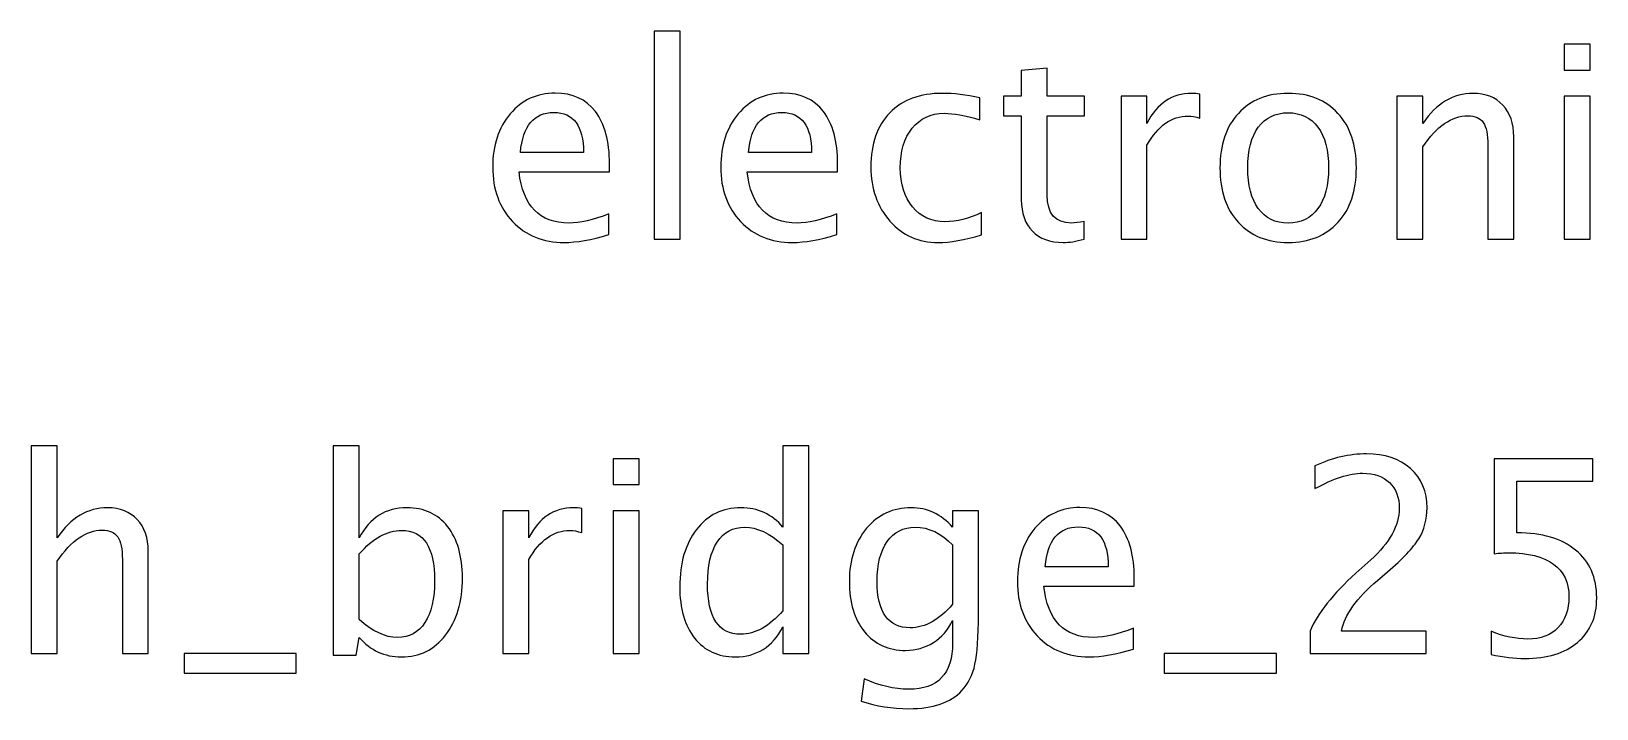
# Model space of a CAD drawing. Header units: centimetres. Extents: x -32.9 to 32.9, y -27.7 to 43.3.
# Drawn here: x -14.58 to -7.2, y 4.93 to 8.12 of the extents above; entities that cross this region are included whole.
import ezdxf

# ---------------------------------------------------------------- set-up
doc = ezdxf.new("R2010")
doc.units = ezdxf.units.CM
doc.header["$MEASUREMENT"] = 0
doc.layers.add('Layer 1', color=7, linetype='Continuous')

msp = doc.modelspace()

# ---------------------------------------------------------------- linework, layer by layer
at = {"layer": 'Layer 1'}
for points, knots in [([(-11.64472, 7.13995), (-11.64472, 7.13995), (-11.64472, 8.11912), (-11.64472, 8.11912), (-11.64472, 8.11912), (-11.64472, 8.11912), (-11.5228, 8.11912), (-11.5228, 8.11912), (-11.5228, 8.11912), (-11.5228, 8.11912), (-11.5228, 7.13995), (-11.5228, 7.13995), (-11.5228, 7.13995), (-11.5228, 7.13995), (-11.64472, 7.13995), (-11.64472, 7.13995)], [0, 0, 0, 0, 0.2, 0.2, 0.2, 0.2, 0.4, 0.4, 0.4, 0.4, 0.6, 0.6, 0.6, 0.6, 1, 1, 1, 1]), ([(-7.35657, 7.93624), (-7.35657, 7.93624), (-7.35657, 8.05816), (-7.35657, 8.05816), (-7.35657, 8.05816), (-7.35657, 8.05816), (-7.23465, 8.05816), (-7.23465, 8.05816), (-7.23465, 8.05816), (-7.23465, 8.05816), (-7.23465, 7.93624), (-7.23465, 7.93624), (-7.23465, 7.93624), (-7.23465, 7.93624), (-7.35657, 7.93624), (-7.35657, 7.93624)], [0, 0, 0, 0, 0.2, 0.2, 0.2, 0.2, 0.4, 0.4, 0.4, 0.4, 0.6, 0.6, 0.6, 0.6, 1, 1, 1, 1]), ([(-9.61865, 7.14016), (-9.65633, 7.12979), (-9.68913, 7.12471), (-9.71686, 7.12471), (-9.71686, 7.12471), (-9.77909, 7.12471), (-9.82756, 7.14249), (-9.86228, 7.17805), (-9.86228, 7.17805), (-9.8972, 7.21361), (-9.91456, 7.26293), (-9.91456, 7.32622), (-9.91456, 7.32622), (-9.91456, 7.32622), (-9.91456, 7.72161), (-9.91456, 7.72161), (-9.91456, 7.72161), (-9.91456, 7.72161), (-9.9988, 7.72161), (-9.9988, 7.72161), (-9.9988, 7.72161), (-9.9988, 7.72161), (-9.9988, 7.81305), (-9.9988, 7.81305), (-9.9988, 7.81305), (-9.9988, 7.81305), (-9.91456, 7.81305), (-9.91456, 7.81305), (-9.91456, 7.81305), (-9.91456, 7.81305), (-9.91456, 7.93476), (-9.91456, 7.93476), (-9.91456, 7.93476), (-9.91456, 7.93476), (-9.79264, 7.9464), (-9.79264, 7.9464), (-9.79264, 7.9464), (-9.79264, 7.9464), (-9.79264, 7.81305), (-9.79264, 7.81305), (-9.79264, 7.81305), (-9.79264, 7.81305), (-9.61611, 7.81305), (-9.61611, 7.81305), (-9.61611, 7.81305), (-9.61611, 7.81305), (-9.61611, 7.72161), (-9.61611, 7.72161), (-9.61611, 7.72161), (-9.61611, 7.72161), (-9.79264, 7.72161), (-9.79264, 7.72161), (-9.79264, 7.72161), (-9.79264, 7.72161), (-9.79264, 7.34823), (-9.79264, 7.34823), (-9.79264, 7.34823), (-9.79264, 7.26018), (-9.75433, 7.21615), (-9.67792, 7.21615), (-9.67792, 7.21615), (-9.66162, 7.21615), (-9.64193, 7.2189), (-9.61865, 7.22419), (-9.61865, 7.22419), (-9.61865, 7.22419), (-9.61865, 7.14016), (-9.61865, 7.14016)], [0, 0, 0, 0, 0.0555556, 0.0555556, 0.0555556, 0.0555556, 0.1111111, 0.1111111, 0.1111111, 0.1111111, 0.1666667, 0.1666667, 0.1666667, 0.1666667, 0.2222222, 0.2222222, 0.2222222, 0.2222222, 0.2777778, 0.2777778, 0.2777778, 0.2777778, 0.3333333, 0.3333333, 0.3333333, 0.3333333, 0.3888889, 0.3888889, 0.3888889, 0.3888889, 0.4444444, 0.4444444, 0.4444444, 0.4444444, 0.5, 0.5, 0.5, 0.5, 0.5555556, 0.5555556, 0.5555556, 0.5555556, 0.6111111, 0.6111111, 0.6111111, 0.6111111, 0.6666667, 0.6666667, 0.6666667, 0.6666667, 0.7222222, 0.7222222, 0.7222222, 0.7222222, 0.7777778, 0.7777778, 0.7777778, 0.7777778, 0.8333333, 0.8333333, 0.8333333, 0.8333333, 0.8888889, 0.8888889, 0.8888889, 0.8888889, 1, 1, 1, 1]), ([(-11.85829, 7.16154), (-11.9402, 7.13699), (-12.01027, 7.12471), (-12.06869, 7.12471), (-12.06869, 7.12471), (-12.16838, 7.12471), (-12.24945, 7.15773), (-12.31189, 7.22356), (-12.31189, 7.22356), (-12.37433, 7.28939), (-12.40566, 7.37469), (-12.40566, 7.47968), (-12.40566, 7.47968), (-12.40566, 7.58149), (-12.37814, 7.6651), (-12.3229, 7.7305), (-12.3229, 7.7305), (-12.26765, 7.79569), (-12.19696, 7.82829), (-12.11081, 7.82829), (-12.11081, 7.82829), (-12.02932, 7.82829), (-11.96624, 7.79929), (-11.92179, 7.7413), (-11.92179, 7.7413), (-11.87734, 7.6833), (-11.85511, 7.60117), (-11.85511, 7.4947), (-11.85511, 7.4947), (-11.85511, 7.4947), (-11.85575, 7.45745), (-11.85575, 7.45745), (-11.85575, 7.45745), (-11.85575, 7.45745), (-12.2812, 7.45745), (-12.2812, 7.45745), (-12.2812, 7.45745), (-12.26342, 7.29658), (-12.18489, 7.21615), (-12.04583, 7.21615), (-12.04583, 7.21615), (-11.99481, 7.21615), (-11.93237, 7.23054), (-11.85829, 7.25933), (-11.85829, 7.25933), (-11.85829, 7.25933), (-11.85829, 7.16154), (-11.85829, 7.16154)], [0, 0, 0, 0, 0.0769231, 0.0769231, 0.0769231, 0.0769231, 0.1538462, 0.1538462, 0.1538462, 0.1538462, 0.2307692, 0.2307692, 0.2307692, 0.2307692, 0.3076923, 0.3076923, 0.3076923, 0.3076923, 0.3846154, 0.3846154, 0.3846154, 0.3846154, 0.4615385, 0.4615385, 0.4615385, 0.4615385, 0.5384615, 0.5384615, 0.5384615, 0.5384615, 0.6153846, 0.6153846, 0.6153846, 0.6153846, 0.6923077, 0.6923077, 0.6923077, 0.6923077, 0.7692308, 0.7692308, 0.7692308, 0.7692308, 0.8461538, 0.8461538, 0.8461538, 0.8461538, 1, 1, 1, 1]), ([(-10.78366, 7.16154), (-10.86557, 7.13699), (-10.93564, 7.12471), (-10.99406, 7.12471), (-10.99406, 7.12471), (-11.09375, 7.12471), (-11.17482, 7.15773), (-11.23726, 7.22356), (-11.23726, 7.22356), (-11.2997, 7.28939), (-11.33103, 7.37469), (-11.33103, 7.47968), (-11.33103, 7.47968), (-11.33103, 7.58149), (-11.30351, 7.6651), (-11.24827, 7.7305), (-11.24827, 7.7305), (-11.19302, 7.79569), (-11.12233, 7.82829), (-11.03618, 7.82829), (-11.03618, 7.82829), (-10.95469, 7.82829), (-10.89161, 7.79929), (-10.84716, 7.7413), (-10.84716, 7.7413), (-10.80271, 7.6833), (-10.78048, 7.60117), (-10.78048, 7.4947), (-10.78048, 7.4947), (-10.78048, 7.4947), (-10.78112, 7.45745), (-10.78112, 7.45745), (-10.78112, 7.45745), (-10.78112, 7.45745), (-11.20657, 7.45745), (-11.20657, 7.45745), (-11.20657, 7.45745), (-11.18879, 7.29658), (-11.11026, 7.21615), (-10.9712, 7.21615), (-10.9712, 7.21615), (-10.92018, 7.21615), (-10.85774, 7.23054), (-10.78366, 7.25933), (-10.78366, 7.25933), (-10.78366, 7.25933), (-10.78366, 7.16154), (-10.78366, 7.16154)], [0, 0, 0, 0, 0.0769231, 0.0769231, 0.0769231, 0.0769231, 0.1538462, 0.1538462, 0.1538462, 0.1538462, 0.2307692, 0.2307692, 0.2307692, 0.2307692, 0.3076923, 0.3076923, 0.3076923, 0.3076923, 0.3846154, 0.3846154, 0.3846154, 0.3846154, 0.4615385, 0.4615385, 0.4615385, 0.4615385, 0.5384615, 0.5384615, 0.5384615, 0.5384615, 0.6153846, 0.6153846, 0.6153846, 0.6153846, 0.6923077, 0.6923077, 0.6923077, 0.6923077, 0.7692308, 0.7692308, 0.7692308, 0.7692308, 0.8461538, 0.8461538, 0.8461538, 0.8461538, 1, 1, 1, 1]), ([(-10.10273, 7.16027), (-10.18168, 7.13656), (-10.24984, 7.12471), (-10.3072, 7.12471), (-10.3072, 7.12471), (-10.39822, 7.12471), (-10.47357, 7.15837), (-10.53347, 7.22546), (-10.53347, 7.22546), (-10.59337, 7.29277), (-10.62343, 7.37765), (-10.62343, 7.47989), (-10.62343, 7.47989), (-10.62343, 7.58911), (-10.5938, 7.67441), (-10.53453, 7.73537), (-10.53453, 7.73537), (-10.47526, 7.79654), (-10.3925, 7.82702), (-10.28624, 7.82702), (-10.28624, 7.82702), (-10.23396, 7.82702), (-10.17512, 7.81982), (-10.11035, 7.80543), (-10.11035, 7.80543), (-10.11035, 7.80543), (-10.11035, 7.70256), (-10.11035, 7.70256), (-10.11035, 7.70256), (-10.17914, 7.72288), (-10.23523, 7.73304), (-10.27841, 7.73304), (-10.27841, 7.73304), (-10.34107, 7.73304), (-10.39123, 7.70955), (-10.4287, 7.66277), (-10.4287, 7.66277), (-10.46616, 7.61599), (-10.485, 7.55355), (-10.485, 7.47565), (-10.485, 7.47565), (-10.485, 7.40009), (-10.46553, 7.33913), (-10.42679, 7.29235), (-10.42679, 7.29235), (-10.38806, 7.24578), (-10.33747, 7.2225), (-10.2746, 7.2225), (-10.2746, 7.2225), (-10.21893, 7.2225), (-10.16178, 7.23689), (-10.10273, 7.26568), (-10.10273, 7.26568), (-10.10273, 7.26568), (-10.10273, 7.16027), (-10.10273, 7.16027)], [0, 0, 0, 0, 0.0666667, 0.0666667, 0.0666667, 0.0666667, 0.1333333, 0.1333333, 0.1333333, 0.1333333, 0.2, 0.2, 0.2, 0.2, 0.2666667, 0.2666667, 0.2666667, 0.2666667, 0.3333333, 0.3333333, 0.3333333, 0.3333333, 0.4, 0.4, 0.4, 0.4, 0.4666667, 0.4666667, 0.4666667, 0.4666667, 0.5333333, 0.5333333, 0.5333333, 0.5333333, 0.6, 0.6, 0.6, 0.6, 0.6666667, 0.6666667, 0.6666667, 0.6666667, 0.7333333, 0.7333333, 0.7333333, 0.7333333, 0.8, 0.8, 0.8, 0.8, 0.8666667, 0.8666667, 0.8666667, 0.8666667, 1, 1, 1, 1]), ([(-9.44466, 7.13995), (-9.44466, 7.13995), (-9.44466, 7.81305), (-9.44466, 7.81305), (-9.44466, 7.81305), (-9.44466, 7.81305), (-9.32274, 7.81305), (-9.32274, 7.81305), (-9.32274, 7.81305), (-9.32274, 7.81305), (-9.32274, 7.68584), (-9.32274, 7.68584), (-9.32274, 7.68584), (-9.27427, 7.78003), (-9.20399, 7.82702), (-9.11171, 7.82702), (-9.11171, 7.82702), (-9.09922, 7.82702), (-9.0861, 7.82596), (-9.07255, 7.82385), (-9.07255, 7.82385), (-9.07255, 7.82385), (-9.07255, 7.70976), (-9.07255, 7.70976), (-9.07255, 7.70976), (-9.09372, 7.71674), (-9.11234, 7.72034), (-9.12843, 7.72034), (-9.12843, 7.72034), (-9.2059, 7.72034), (-9.27067, 7.67462), (-9.32274, 7.58297), (-9.32274, 7.58297), (-9.32274, 7.58297), (-9.32274, 7.13995), (-9.32274, 7.13995), (-9.32274, 7.13995), (-9.32274, 7.13995), (-9.44466, 7.13995), (-9.44466, 7.13995)], [0, 0, 0, 0, 0.0909091, 0.0909091, 0.0909091, 0.0909091, 0.1818182, 0.1818182, 0.1818182, 0.1818182, 0.2727273, 0.2727273, 0.2727273, 0.2727273, 0.3636364, 0.3636364, 0.3636364, 0.3636364, 0.4545455, 0.4545455, 0.4545455, 0.4545455, 0.5454545, 0.5454545, 0.5454545, 0.5454545, 0.6363636, 0.6363636, 0.6363636, 0.6363636, 0.7272727, 0.7272727, 0.7272727, 0.7272727, 0.8181818, 0.8181818, 0.8181818, 0.8181818, 1, 1, 1, 1]), ([(-8.65705, 7.12471), (-8.7559, 7.12471), (-8.83421, 7.15625), (-8.89179, 7.21933), (-8.89179, 7.21933), (-8.94957, 7.2824), (-8.97836, 7.36813), (-8.97836, 7.47629), (-8.97836, 7.47629), (-8.97836, 7.58424), (-8.94957, 7.66975), (-8.89179, 7.73262), (-8.89179, 7.73262), (-8.83421, 7.79548), (-8.7559, 7.82702), (-8.65705, 7.82702), (-8.65705, 7.82702), (-8.5582, 7.82702), (-8.47988, 7.79548), (-8.42231, 7.73262), (-8.42231, 7.73262), (-8.36453, 7.66975), (-8.33574, 7.58424), (-8.33574, 7.47629), (-8.33574, 7.47629), (-8.33574, 7.36813), (-8.36453, 7.2824), (-8.42231, 7.21933), (-8.42231, 7.21933), (-8.47988, 7.15625), (-8.5582, 7.12471), (-8.65705, 7.12471)], [0, 0, 0, 0, 0.1111111, 0.1111111, 0.1111111, 0.1111111, 0.2222222, 0.2222222, 0.2222222, 0.2222222, 0.3333333, 0.3333333, 0.3333333, 0.3333333, 0.4444444, 0.4444444, 0.4444444, 0.4444444, 0.5555556, 0.5555556, 0.5555556, 0.5555556, 0.6666667, 0.6666667, 0.6666667, 0.6666667, 0.7777778, 0.7777778, 0.7777778, 0.7777778, 1, 1, 1, 1]), ([(-8.14482, 7.13995), (-8.14482, 7.13995), (-8.14482, 7.81305), (-8.14482, 7.81305), (-8.14482, 7.81305), (-8.14482, 7.81305), (-8.0229, 7.81305), (-8.0229, 7.81305), (-8.0229, 7.81305), (-8.0229, 7.81305), (-8.0229, 7.68584), (-8.0229, 7.68584), (-8.0229, 7.68584), (-7.95834, 7.78003), (-7.87918, 7.82702), (-7.78562, 7.82702), (-7.78562, 7.82702), (-7.72678, 7.82702), (-7.68, 7.80861), (-7.6455, 7.77156), (-7.6455, 7.77156), (-7.611, 7.73473), (-7.59364, 7.68499), (-7.59364, 7.62276), (-7.59364, 7.62276), (-7.59364, 7.62276), (-7.59364, 7.13995), (-7.59364, 7.13995), (-7.59364, 7.13995), (-7.59364, 7.13995), (-7.71556, 7.13995), (-7.71556, 7.13995), (-7.71556, 7.13995), (-7.71556, 7.13995), (-7.71556, 7.58297), (-7.71556, 7.58297), (-7.71556, 7.58297), (-7.71556, 7.63292), (-7.72297, 7.66848), (-7.73757, 7.68965), (-7.73757, 7.68965), (-7.75239, 7.71103), (-7.77673, 7.72161), (-7.81081, 7.72161), (-7.81081, 7.72161), (-7.88574, 7.72161), (-7.95644, 7.67272), (-8.0229, 7.57493), (-8.0229, 7.57493), (-8.0229, 7.57493), (-8.0229, 7.13995), (-8.0229, 7.13995), (-8.0229, 7.13995), (-8.0229, 7.13995), (-8.14482, 7.13995), (-8.14482, 7.13995)], [0, 0, 0, 0, 0.0666667, 0.0666667, 0.0666667, 0.0666667, 0.1333333, 0.1333333, 0.1333333, 0.1333333, 0.2, 0.2, 0.2, 0.2, 0.2666667, 0.2666667, 0.2666667, 0.2666667, 0.3333333, 0.3333333, 0.3333333, 0.3333333, 0.4, 0.4, 0.4, 0.4, 0.4666667, 0.4666667, 0.4666667, 0.4666667, 0.5333333, 0.5333333, 0.5333333, 0.5333333, 0.6, 0.6, 0.6, 0.6, 0.6666667, 0.6666667, 0.6666667, 0.6666667, 0.7333333, 0.7333333, 0.7333333, 0.7333333, 0.8, 0.8, 0.8, 0.8, 0.8666667, 0.8666667, 0.8666667, 0.8666667, 1, 1, 1, 1]), ([(-7.35657, 7.13995), (-7.35657, 7.13995), (-7.35657, 7.81305), (-7.35657, 7.81305), (-7.35657, 7.81305), (-7.35657, 7.81305), (-7.23465, 7.81305), (-7.23465, 7.81305), (-7.23465, 7.81305), (-7.23465, 7.81305), (-7.23465, 7.13995), (-7.23465, 7.13995), (-7.23465, 7.13995), (-7.23465, 7.13995), (-7.35657, 7.13995), (-7.35657, 7.13995)], [0, 0, 0, 0, 0.2, 0.2, 0.2, 0.2, 0.4, 0.4, 0.4, 0.4, 0.6, 0.6, 0.6, 0.6, 1, 1, 1, 1]), ([(-12.27485, 7.54889), (-12.27485, 7.54889), (-11.97767, 7.54889), (-11.97767, 7.54889), (-11.97767, 7.54889), (-11.97767, 7.6742), (-12.02445, 7.73685), (-12.11779, 7.73685), (-12.11779, 7.73685), (-12.21177, 7.73685), (-12.26405, 7.6742), (-12.27485, 7.54889)], [0, 0, 0, 0, 0.25, 0.25, 0.25, 0.25, 0.5, 0.5, 0.5, 0.5, 1, 1, 1, 1]), ([(-11.20022, 7.54889), (-11.20022, 7.54889), (-10.90304, 7.54889), (-10.90304, 7.54889), (-10.90304, 7.54889), (-10.90304, 7.6742), (-10.94982, 7.73685), (-11.04316, 7.73685), (-11.04316, 7.73685), (-11.13714, 7.73685), (-11.18942, 7.6742), (-11.20022, 7.54889)], [0, 0, 0, 0, 0.25, 0.25, 0.25, 0.25, 0.5, 0.5, 0.5, 0.5, 1, 1, 1, 1]), ([(-8.65726, 7.21615), (-8.59694, 7.21615), (-8.54995, 7.2388), (-8.5165, 7.28431), (-8.5165, 7.28431), (-8.48327, 7.3296), (-8.46655, 7.39374), (-8.46655, 7.47629), (-8.46655, 7.47629), (-8.46655, 7.55863), (-8.48327, 7.62255), (-8.5165, 7.66785), (-8.5165, 7.66785), (-8.54995, 7.71293), (-8.59694, 7.73558), (-8.65726, 7.73558), (-8.65726, 7.73558), (-8.7178, 7.73558), (-8.76479, 7.71293), (-8.79781, 7.66785), (-8.79781, 7.66785), (-8.83104, 7.62255), (-8.84755, 7.55863), (-8.84755, 7.47629), (-8.84755, 7.47629), (-8.84755, 7.39374), (-8.83104, 7.3296), (-8.79781, 7.28431), (-8.79781, 7.28431), (-8.76479, 7.2388), (-8.7178, 7.21615), (-8.65726, 7.21615)], [0, 0, 0, 0, 0.1111111, 0.1111111, 0.1111111, 0.1111111, 0.2222222, 0.2222222, 0.2222222, 0.2222222, 0.3333333, 0.3333333, 0.3333333, 0.3333333, 0.4444444, 0.4444444, 0.4444444, 0.4444444, 0.5555556, 0.5555556, 0.5555556, 0.5555556, 0.6666667, 0.6666667, 0.6666667, 0.6666667, 0.7777778, 0.7777778, 0.7777778, 0.7777778, 1, 1, 1, 1]), ([(-14.57992, 5.18838), (-14.57992, 5.18838), (-14.57992, 6.16755), (-14.57992, 6.16755), (-14.57992, 6.16755), (-14.57992, 6.16755), (-14.458, 6.16755), (-14.458, 6.16755), (-14.458, 6.16755), (-14.458, 6.16755), (-14.458, 5.73427), (-14.458, 5.73427), (-14.458, 5.73427), (-14.39344, 5.82846), (-14.31428, 5.87545), (-14.22072, 5.87545), (-14.22072, 5.87545), (-14.16188, 5.87545), (-14.1151, 5.85704), (-14.0806, 5.81999), (-14.0806, 5.81999), (-14.0461, 5.78316), (-14.02874, 5.73342), (-14.02874, 5.67119), (-14.02874, 5.67119), (-14.02874, 5.67119), (-14.02874, 5.18838), (-14.02874, 5.18838), (-14.02874, 5.18838), (-14.02874, 5.18838), (-14.15066, 5.18838), (-14.15066, 5.18838), (-14.15066, 5.18838), (-14.15066, 5.18838), (-14.15066, 5.6314), (-14.15066, 5.6314), (-14.15066, 5.6314), (-14.15066, 5.68135), (-14.15807, 5.71691), (-14.17267, 5.73808), (-14.17267, 5.73808), (-14.18749, 5.75946), (-14.21183, 5.77004), (-14.24591, 5.77004), (-14.24591, 5.77004), (-14.32084, 5.77004), (-14.39154, 5.72115), (-14.458, 5.62336), (-14.458, 5.62336), (-14.458, 5.62336), (-14.458, 5.18838), (-14.458, 5.18838), (-14.458, 5.18838), (-14.458, 5.18838), (-14.57992, 5.18838), (-14.57992, 5.18838)], [0, 0, 0, 0, 0.0666667, 0.0666667, 0.0666667, 0.0666667, 0.1333333, 0.1333333, 0.1333333, 0.1333333, 0.2, 0.2, 0.2, 0.2, 0.2666667, 0.2666667, 0.2666667, 0.2666667, 0.3333333, 0.3333333, 0.3333333, 0.3333333, 0.4, 0.4, 0.4, 0.4, 0.4666667, 0.4666667, 0.4666667, 0.4666667, 0.5333333, 0.5333333, 0.5333333, 0.5333333, 0.6, 0.6, 0.6, 0.6, 0.6666667, 0.6666667, 0.6666667, 0.6666667, 0.7333333, 0.7333333, 0.7333333, 0.7333333, 0.8, 0.8, 0.8, 0.8, 0.8666667, 0.8666667, 0.8666667, 0.8666667, 1, 1, 1, 1]), ([(-13.15667, 5.18076), (-13.15667, 5.18076), (-13.15667, 6.16755), (-13.15667, 6.16755), (-13.15667, 6.16755), (-13.15667, 6.16755), (-13.03475, 6.16755), (-13.03475, 6.16755), (-13.03475, 6.16755), (-13.03475, 6.16755), (-13.03475, 5.73427), (-13.03475, 5.73427), (-13.03475, 5.73427), (-12.9848, 5.82846), (-12.90965, 5.87545), (-12.80954, 5.87545), (-12.80954, 5.87545), (-12.72847, 5.87545), (-12.66476, 5.84603), (-12.61819, 5.78697), (-12.61819, 5.78697), (-12.57162, 5.72792), (-12.54834, 5.64727), (-12.54834, 5.54504), (-12.54834, 5.54504), (-12.54834, 5.4337), (-12.5748, 5.34374), (-12.6275, 5.27559), (-12.6275, 5.27559), (-12.68021, 5.20722), (-12.74963, 5.17314), (-12.83557, 5.17314), (-12.83557, 5.17314), (-12.91537, 5.17314), (-12.98183, 5.20362), (-13.03475, 5.26479), (-13.03475, 5.26479), (-13.03475, 5.26479), (-13.04957, 5.18076), (-13.04957, 5.18076), (-13.04957, 5.18076), (-13.04957, 5.18076), (-13.15667, 5.18076), (-13.15667, 5.18076)], [0, 0, 0, 0, 0.0833333, 0.0833333, 0.0833333, 0.0833333, 0.1666667, 0.1666667, 0.1666667, 0.1666667, 0.25, 0.25, 0.25, 0.25, 0.3333333, 0.3333333, 0.3333333, 0.3333333, 0.4166667, 0.4166667, 0.4166667, 0.4166667, 0.5, 0.5, 0.5, 0.5, 0.5833333, 0.5833333, 0.5833333, 0.5833333, 0.6666667, 0.6666667, 0.6666667, 0.6666667, 0.75, 0.75, 0.75, 0.75, 0.8333333, 0.8333333, 0.8333333, 0.8333333, 1, 1, 1, 1]), ([(-11.03768, 5.18838), (-11.03768, 5.18838), (-11.03768, 5.31475), (-11.03768, 5.31475), (-11.03768, 5.31475), (-11.08742, 5.22034), (-11.16235, 5.17314), (-11.26247, 5.17314), (-11.26247, 5.17314), (-11.34375, 5.17314), (-11.40767, 5.20256), (-11.45424, 5.26162), (-11.45424, 5.26162), (-11.50081, 5.32067), (-11.52409, 5.40132), (-11.52409, 5.50355), (-11.52409, 5.50355), (-11.52409, 5.61531), (-11.49763, 5.70527), (-11.44493, 5.77343), (-11.44493, 5.77343), (-11.39201, 5.84137), (-11.32258, 5.87545), (-11.23643, 5.87545), (-11.23643, 5.87545), (-11.15664, 5.87545), (-11.09017, 5.84497), (-11.03768, 5.7838), (-11.03768, 5.7838), (-11.03768, 5.7838), (-11.03768, 6.16755), (-11.03768, 6.16755), (-11.03768, 6.16755), (-11.03768, 6.16755), (-10.91576, 6.16755), (-10.91576, 6.16755), (-10.91576, 6.16755), (-10.91576, 6.16755), (-10.91576, 5.18838), (-10.91576, 5.18838), (-10.91576, 5.18838), (-10.91576, 5.18838), (-11.03768, 5.18838), (-11.03768, 5.18838)], [0, 0, 0, 0, 0.0833333, 0.0833333, 0.0833333, 0.0833333, 0.1666667, 0.1666667, 0.1666667, 0.1666667, 0.25, 0.25, 0.25, 0.25, 0.3333333, 0.3333333, 0.3333333, 0.3333333, 0.4166667, 0.4166667, 0.4166667, 0.4166667, 0.5, 0.5, 0.5, 0.5, 0.5833333, 0.5833333, 0.5833333, 0.5833333, 0.6666667, 0.6666667, 0.6666667, 0.6666667, 0.75, 0.75, 0.75, 0.75, 0.8333333, 0.8333333, 0.8333333, 0.8333333, 1, 1, 1, 1]), ([(-8.55356, 5.18838), (-8.55356, 5.18838), (-8.55356, 5.29506), (-8.55356, 5.29506), (-8.55356, 5.29506), (-8.518, 5.37825), (-8.44624, 5.46905), (-8.33808, 5.56705), (-8.33808, 5.56705), (-8.33808, 5.56705), (-8.26823, 5.62971), (-8.26823, 5.62971), (-8.26823, 5.62971), (-8.17827, 5.71141), (-8.13319, 5.79227), (-8.13319, 5.8727), (-8.13319, 5.8727), (-8.13319, 5.92413), (-8.14864, 5.96435), (-8.17933, 5.99377), (-8.17933, 5.99377), (-8.21002, 6.02319), (-8.25257, 6.03801), (-8.30654, 6.03801), (-8.30654, 6.03801), (-8.36962, 6.03801), (-8.44434, 6.01388), (-8.5307, 5.96562), (-8.5307, 5.96562), (-8.5307, 5.96562), (-8.5307, 6.0723), (-8.5307, 6.0723), (-8.5307, 6.0723), (-8.44921, 6.1104), (-8.36814, 6.12945), (-8.28728, 6.12945), (-8.28728, 6.12945), (-8.20135, 6.12945), (-8.13234, 6.10638), (-8.08027, 6.06002), (-8.08027, 6.06002), (-8.02841, 6.01367), (-8.00238, 5.95229), (-8.00238, 5.87566), (-8.00238, 5.87566), (-8.00238, 5.82063), (-8.0155, 5.77173), (-8.04175, 5.72919), (-8.04175, 5.72919), (-8.06821, 5.68643), (-8.1171, 5.63479), (-8.18886, 5.57383), (-8.18886, 5.57383), (-8.18886, 5.57383), (-8.23606, 5.53361), (-8.23606, 5.53361), (-8.23606, 5.53361), (-8.33427, 5.45042), (-8.391, 5.37084), (-8.40624, 5.29506), (-8.40624, 5.29506), (-8.40624, 5.29506), (-8.00619, 5.29506), (-8.00619, 5.29506), (-8.00619, 5.29506), (-8.00619, 5.29506), (-8.00619, 5.18838), (-8.00619, 5.18838), (-8.00619, 5.18838), (-8.00619, 5.18838), (-8.55356, 5.18838), (-8.55356, 5.18838)], [0, 0, 0, 0, 0.0526316, 0.0526316, 0.0526316, 0.0526316, 0.1052632, 0.1052632, 0.1052632, 0.1052632, 0.1578947, 0.1578947, 0.1578947, 0.1578947, 0.2105263, 0.2105263, 0.2105263, 0.2105263, 0.2631579, 0.2631579, 0.2631579, 0.2631579, 0.3157895, 0.3157895, 0.3157895, 0.3157895, 0.3684211, 0.3684211, 0.3684211, 0.3684211, 0.4210526, 0.4210526, 0.4210526, 0.4210526, 0.4736842, 0.4736842, 0.4736842, 0.4736842, 0.5263158, 0.5263158, 0.5263158, 0.5263158, 0.5789474, 0.5789474, 0.5789474, 0.5789474, 0.6315789, 0.6315789, 0.6315789, 0.6315789, 0.6842105, 0.6842105, 0.6842105, 0.6842105, 0.7368421, 0.7368421, 0.7368421, 0.7368421, 0.7894737, 0.7894737, 0.7894737, 0.7894737, 0.8421053, 0.8421053, 0.8421053, 0.8421053, 0.8947368, 0.8947368, 0.8947368, 0.8947368, 1, 1, 1, 1]), ([(-11.83778, 5.98467), (-11.83778, 5.98467), (-11.83778, 6.10659), (-11.83778, 6.10659), (-11.83778, 6.10659), (-11.83778, 6.10659), (-11.71586, 6.10659), (-11.71586, 6.10659), (-11.71586, 6.10659), (-11.71586, 6.10659), (-11.71586, 5.98467), (-11.71586, 5.98467), (-11.71586, 5.98467), (-11.71586, 5.98467), (-11.83778, 5.98467), (-11.83778, 5.98467)], [0, 0, 0, 0, 0.2, 0.2, 0.2, 0.2, 0.4, 0.4, 0.4, 0.4, 0.6, 0.6, 0.6, 0.6, 1, 1, 1, 1]), ([(-7.70097, 5.18457), (-7.70097, 5.18457), (-7.70097, 5.29379), (-7.70097, 5.29379), (-7.70097, 5.29379), (-7.64022, 5.26924), (-7.58265, 5.25696), (-7.52761, 5.25696), (-7.52761, 5.25696), (-7.4675, 5.25696), (-7.42009, 5.27474), (-7.38559, 5.3103), (-7.38559, 5.3103), (-7.35108, 5.34586), (-7.33394, 5.39476), (-7.33394, 5.45699), (-7.33394, 5.45699), (-7.33394, 5.52387), (-7.35828, 5.5751), (-7.40696, 5.61044), (-7.40696, 5.61044), (-7.45565, 5.64579), (-7.52613, 5.66336), (-7.61821, 5.66336), (-7.61821, 5.66336), (-7.63959, 5.66336), (-7.66223, 5.66188), (-7.68573, 5.65892), (-7.68573, 5.65892), (-7.68573, 5.65892), (-7.68573, 6.10659), (-7.68573, 6.10659), (-7.68573, 6.10659), (-7.68573, 6.10659), (-7.22091, 6.10659), (-7.22091, 6.10659), (-7.22091, 6.10659), (-7.22091, 6.10659), (-7.22091, 5.99991), (-7.22091, 5.99991), (-7.22091, 5.99991), (-7.22091, 5.99991), (-7.57905, 5.99991), (-7.57905, 5.99991), (-7.57905, 5.99991), (-7.57905, 5.99991), (-7.57905, 5.75734), (-7.57905, 5.75734), (-7.57905, 5.75734), (-7.46094, 5.75734), (-7.36886, 5.73025), (-7.30261, 5.67606), (-7.30261, 5.67606), (-7.23636, 5.62209), (-7.20313, 5.54716), (-7.20313, 5.45127), (-7.20313, 5.45127), (-7.20313, 5.36195), (-7.23319, 5.2921), (-7.2933, 5.24151), (-7.2933, 5.24151), (-7.35341, 5.19092), (-7.43639, 5.16552), (-7.54222, 5.16552), (-7.54222, 5.16552), (-7.58942, 5.16552), (-7.64234, 5.17187), (-7.70097, 5.18457)], [0, 0, 0, 0, 0.0555556, 0.0555556, 0.0555556, 0.0555556, 0.1111111, 0.1111111, 0.1111111, 0.1111111, 0.1666667, 0.1666667, 0.1666667, 0.1666667, 0.2222222, 0.2222222, 0.2222222, 0.2222222, 0.2777778, 0.2777778, 0.2777778, 0.2777778, 0.3333333, 0.3333333, 0.3333333, 0.3333333, 0.3888889, 0.3888889, 0.3888889, 0.3888889, 0.4444444, 0.4444444, 0.4444444, 0.4444444, 0.5, 0.5, 0.5, 0.5, 0.5555556, 0.5555556, 0.5555556, 0.5555556, 0.6111111, 0.6111111, 0.6111111, 0.6111111, 0.6666667, 0.6666667, 0.6666667, 0.6666667, 0.7222222, 0.7222222, 0.7222222, 0.7222222, 0.7777778, 0.7777778, 0.7777778, 0.7777778, 0.8333333, 0.8333333, 0.8333333, 0.8333333, 0.8888889, 0.8888889, 0.8888889, 0.8888889, 1, 1, 1, 1]), ([(-12.35742, 5.18838), (-12.35742, 5.18838), (-12.35742, 5.86148), (-12.35742, 5.86148), (-12.35742, 5.86148), (-12.35742, 5.86148), (-12.2355, 5.86148), (-12.2355, 5.86148), (-12.2355, 5.86148), (-12.2355, 5.86148), (-12.2355, 5.73427), (-12.2355, 5.73427), (-12.2355, 5.73427), (-12.18703, 5.82846), (-12.11675, 5.87545), (-12.02447, 5.87545), (-12.02447, 5.87545), (-12.01198, 5.87545), (-11.99886, 5.87439), (-11.98531, 5.87228), (-11.98531, 5.87228), (-11.98531, 5.87228), (-11.98531, 5.75819), (-11.98531, 5.75819), (-11.98531, 5.75819), (-12.00648, 5.76517), (-12.0251, 5.76877), (-12.04119, 5.76877), (-12.04119, 5.76877), (-12.11866, 5.76877), (-12.18343, 5.72305), (-12.2355, 5.6314), (-12.2355, 5.6314), (-12.2355, 5.6314), (-12.2355, 5.18838), (-12.2355, 5.18838), (-12.2355, 5.18838), (-12.2355, 5.18838), (-12.35742, 5.18838), (-12.35742, 5.18838)], [0, 0, 0, 0, 0.0909091, 0.0909091, 0.0909091, 0.0909091, 0.1818182, 0.1818182, 0.1818182, 0.1818182, 0.2727273, 0.2727273, 0.2727273, 0.2727273, 0.3636364, 0.3636364, 0.3636364, 0.3636364, 0.4545455, 0.4545455, 0.4545455, 0.4545455, 0.5454545, 0.5454545, 0.5454545, 0.5454545, 0.6363636, 0.6363636, 0.6363636, 0.6363636, 0.7272727, 0.7272727, 0.7272727, 0.7272727, 0.8181818, 0.8181818, 0.8181818, 0.8181818, 1, 1, 1, 1]), ([(-11.83778, 5.18838), (-11.83778, 5.18838), (-11.83778, 5.86148), (-11.83778, 5.86148), (-11.83778, 5.86148), (-11.83778, 5.86148), (-11.71586, 5.86148), (-11.71586, 5.86148), (-11.71586, 5.86148), (-11.71586, 5.86148), (-11.71586, 5.18838), (-11.71586, 5.18838), (-11.71586, 5.18838), (-11.71586, 5.18838), (-11.83778, 5.18838), (-11.83778, 5.18838)], [0, 0, 0, 0, 0.2, 0.2, 0.2, 0.2, 0.4, 0.4, 0.4, 0.4, 0.6, 0.6, 0.6, 0.6, 1, 1, 1, 1]), ([(-10.66896, 4.96486), (-10.66896, 4.96486), (-10.65457, 5.07027), (-10.65457, 5.07027), (-10.65457, 5.07027), (-10.58387, 5.03725), (-10.51381, 5.02074), (-10.44459, 5.02074), (-10.44459, 5.02074), (-10.30722, 5.02074), (-10.23843, 5.09355), (-10.23843, 5.23897), (-10.23843, 5.23897), (-10.23843, 5.23897), (-10.23843, 5.3448), (-10.23843, 5.3448), (-10.23843, 5.3448), (-10.2596, 5.30014), (-10.28965, 5.26564), (-10.32881, 5.24087), (-10.32881, 5.24087), (-10.36797, 5.21611), (-10.41157, 5.20362), (-10.45962, 5.20362), (-10.45962, 5.20362), (-10.54111, 5.20362), (-10.60567, 5.23283), (-10.6533, 5.29125), (-10.6533, 5.29125), (-10.70092, 5.34967), (-10.72484, 5.42883), (-10.72484, 5.52874), (-10.72484, 5.52874), (-10.72484, 5.63098), (-10.69775, 5.71437), (-10.64356, 5.77893), (-10.64356, 5.77893), (-10.58916, 5.84328), (-10.5191, 5.87545), (-10.43295, 5.87545), (-10.43295, 5.87545), (-10.3576, 5.87545), (-10.29262, 5.84497), (-10.23843, 5.7838), (-10.23843, 5.7838), (-10.23843, 5.7838), (-10.23843, 5.86148), (-10.23843, 5.86148), (-10.23843, 5.86148), (-10.23843, 5.86148), (-10.11651, 5.86148), (-10.11651, 5.86148), (-10.11651, 5.86148), (-10.11651, 5.86148), (-10.11651, 5.37211), (-10.11651, 5.37211), (-10.11651, 5.37211), (-10.11651, 5.26691), (-10.12201, 5.18902), (-10.13302, 5.13843), (-10.13302, 5.13843), (-10.14381, 5.08784), (-10.16456, 5.04635), (-10.19461, 5.01418), (-10.19461, 5.01418), (-10.24795, 4.95766), (-10.33135, 4.9293), (-10.44459, 4.9293), (-10.44459, 4.9293), (-10.52227, 4.9293), (-10.59699, 4.94115), (-10.66896, 4.96486)], [0, 0, 0, 0, 0.0526316, 0.0526316, 0.0526316, 0.0526316, 0.1052632, 0.1052632, 0.1052632, 0.1052632, 0.1578947, 0.1578947, 0.1578947, 0.1578947, 0.2105263, 0.2105263, 0.2105263, 0.2105263, 0.2631579, 0.2631579, 0.2631579, 0.2631579, 0.3157895, 0.3157895, 0.3157895, 0.3157895, 0.3684211, 0.3684211, 0.3684211, 0.3684211, 0.4210526, 0.4210526, 0.4210526, 0.4210526, 0.4736842, 0.4736842, 0.4736842, 0.4736842, 0.5263158, 0.5263158, 0.5263158, 0.5263158, 0.5789474, 0.5789474, 0.5789474, 0.5789474, 0.6315789, 0.6315789, 0.6315789, 0.6315789, 0.6842105, 0.6842105, 0.6842105, 0.6842105, 0.7368421, 0.7368421, 0.7368421, 0.7368421, 0.7894737, 0.7894737, 0.7894737, 0.7894737, 0.8421053, 0.8421053, 0.8421053, 0.8421053, 0.8947368, 0.8947368, 0.8947368, 0.8947368, 1, 1, 1, 1]), ([(-9.38562, 5.20997), (-9.46753, 5.18542), (-9.5376, 5.17314), (-9.59602, 5.17314), (-9.59602, 5.17314), (-9.69571, 5.17314), (-9.77678, 5.20616), (-9.83922, 5.27199), (-9.83922, 5.27199), (-9.90166, 5.33782), (-9.93299, 5.42312), (-9.93299, 5.52811), (-9.93299, 5.52811), (-9.93299, 5.62992), (-9.90547, 5.71353), (-9.85023, 5.77893), (-9.85023, 5.77893), (-9.79498, 5.84412), (-9.72429, 5.87672), (-9.63814, 5.87672), (-9.63814, 5.87672), (-9.55665, 5.87672), (-9.49357, 5.84772), (-9.44912, 5.78973), (-9.44912, 5.78973), (-9.40467, 5.73173), (-9.38244, 5.6496), (-9.38244, 5.54313), (-9.38244, 5.54313), (-9.38244, 5.54313), (-9.38308, 5.50588), (-9.38308, 5.50588), (-9.38308, 5.50588), (-9.38308, 5.50588), (-9.80853, 5.50588), (-9.80853, 5.50588), (-9.80853, 5.50588), (-9.79075, 5.34501), (-9.71222, 5.26458), (-9.57316, 5.26458), (-9.57316, 5.26458), (-9.52214, 5.26458), (-9.4597, 5.27897), (-9.38562, 5.30776), (-9.38562, 5.30776), (-9.38562, 5.30776), (-9.38562, 5.20997), (-9.38562, 5.20997)], [0, 0, 0, 0, 0.0769231, 0.0769231, 0.0769231, 0.0769231, 0.1538462, 0.1538462, 0.1538462, 0.1538462, 0.2307692, 0.2307692, 0.2307692, 0.2307692, 0.3076923, 0.3076923, 0.3076923, 0.3076923, 0.3846154, 0.3846154, 0.3846154, 0.3846154, 0.4615385, 0.4615385, 0.4615385, 0.4615385, 0.5384615, 0.5384615, 0.5384615, 0.5384615, 0.6153846, 0.6153846, 0.6153846, 0.6153846, 0.6923077, 0.6923077, 0.6923077, 0.6923077, 0.7692308, 0.7692308, 0.7692308, 0.7692308, 0.8461538, 0.8461538, 0.8461538, 0.8461538, 1, 1, 1, 1]), ([(-13.03475, 5.34882), (-12.97188, 5.29273), (-12.91198, 5.26458), (-12.85504, 5.26458), (-12.85504, 5.26458), (-12.79895, 5.26458), (-12.75556, 5.28808), (-12.72508, 5.33485), (-12.72508, 5.33485), (-12.69439, 5.38163), (-12.67915, 5.44746), (-12.67915, 5.53255), (-12.67915, 5.53255), (-12.67915, 5.69003), (-12.73122, 5.76877), (-12.83536, 5.76877), (-12.83536, 5.76877), (-12.90352, 5.76877), (-12.96998, 5.73194), (-13.03475, 5.65807), (-13.03475, 5.65807), (-13.03475, 5.65807), (-13.03475, 5.34882), (-13.03475, 5.34882)], [0, 0, 0, 0, 0.1428571, 0.1428571, 0.1428571, 0.1428571, 0.2857143, 0.2857143, 0.2857143, 0.2857143, 0.4285714, 0.4285714, 0.4285714, 0.4285714, 0.5714286, 0.5714286, 0.5714286, 0.5714286, 0.7142857, 0.7142857, 0.7142857, 0.7142857, 1, 1, 1, 1]), ([(-11.03768, 5.7004), (-11.10097, 5.75607), (-11.16087, 5.78401), (-11.2176, 5.78401), (-11.2176, 5.78401), (-11.27348, 5.78401), (-11.31666, 5.76073), (-11.34735, 5.71395), (-11.34735, 5.71395), (-11.37804, 5.66738), (-11.39328, 5.60134), (-11.39328, 5.51583), (-11.39328, 5.51583), (-11.39328, 5.35856), (-11.34121, 5.27982), (-11.23686, 5.27982), (-11.23686, 5.27982), (-11.16912, 5.27982), (-11.10266, 5.31686), (-11.03768, 5.39073), (-11.03768, 5.39073), (-11.03768, 5.39073), (-11.03768, 5.7004), (-11.03768, 5.7004)], [0, 0, 0, 0, 0.1428571, 0.1428571, 0.1428571, 0.1428571, 0.2857143, 0.2857143, 0.2857143, 0.2857143, 0.4285714, 0.4285714, 0.4285714, 0.4285714, 0.5714286, 0.5714286, 0.5714286, 0.5714286, 0.7142857, 0.7142857, 0.7142857, 0.7142857, 1, 1, 1, 1]), ([(-10.23843, 5.42121), (-10.23843, 5.42121), (-10.23843, 5.7004), (-10.23843, 5.7004), (-10.23843, 5.7004), (-10.29219, 5.75607), (-10.35082, 5.78401), (-10.41411, 5.78401), (-10.41411, 5.78401), (-10.47042, 5.78401), (-10.51444, 5.76157), (-10.54619, 5.71649), (-10.54619, 5.71649), (-10.57815, 5.67162), (-10.59403, 5.60917), (-10.59403, 5.52959), (-10.59403, 5.52959), (-10.59403, 5.38333), (-10.54217, 5.3103), (-10.43824, 5.3103), (-10.43824, 5.3103), (-10.36755, 5.3103), (-10.30087, 5.34734), (-10.23843, 5.42121)], [0, 0, 0, 0, 0.1428571, 0.1428571, 0.1428571, 0.1428571, 0.2857143, 0.2857143, 0.2857143, 0.2857143, 0.4285714, 0.4285714, 0.4285714, 0.4285714, 0.5714286, 0.5714286, 0.5714286, 0.5714286, 0.7142857, 0.7142857, 0.7142857, 0.7142857, 1, 1, 1, 1]), ([(-9.80218, 5.59732), (-9.80218, 5.59732), (-9.505, 5.59732), (-9.505, 5.59732), (-9.505, 5.59732), (-9.505, 5.72263), (-9.55178, 5.78528), (-9.64512, 5.78528), (-9.64512, 5.78528), (-9.7391, 5.78528), (-9.79138, 5.72263), (-9.80218, 5.59732)], [0, 0, 0, 0, 0.25, 0.25, 0.25, 0.25, 0.5, 0.5, 0.5, 0.5, 1, 1, 1, 1]), ([(-13.86025, 5.09694), (-13.86025, 5.09694), (-13.86025, 5.18838), (-13.86025, 5.18838), (-13.86025, 5.18838), (-13.86025, 5.18838), (-13.33193, 5.18838), (-13.33193, 5.18838), (-13.33193, 5.18838), (-13.33193, 5.18838), (-13.33193, 5.09694), (-13.33193, 5.09694), (-13.33193, 5.09694), (-13.33193, 5.09694), (-13.86025, 5.09694), (-13.86025, 5.09694)], [0, 0, 0, 0, 0.2, 0.2, 0.2, 0.2, 0.4, 0.4, 0.4, 0.4, 0.6, 0.6, 0.6, 0.6, 1, 1, 1, 1]), ([(-9.24063, 5.09694), (-9.24063, 5.09694), (-9.24063, 5.18838), (-9.24063, 5.18838), (-9.24063, 5.18838), (-9.24063, 5.18838), (-8.71231, 5.18838), (-8.71231, 5.18838), (-8.71231, 5.18838), (-8.71231, 5.18838), (-8.71231, 5.09694), (-8.71231, 5.09694), (-8.71231, 5.09694), (-8.71231, 5.09694), (-9.24063, 5.09694), (-9.24063, 5.09694)], [0, 0, 0, 0, 0.2, 0.2, 0.2, 0.2, 0.4, 0.4, 0.4, 0.4, 0.6, 0.6, 0.6, 0.6, 1, 1, 1, 1])]:
    msp.add_open_spline(points, degree=3, knots=knots, dxfattribs=at)

doc.saveas('drawing.dxf')
